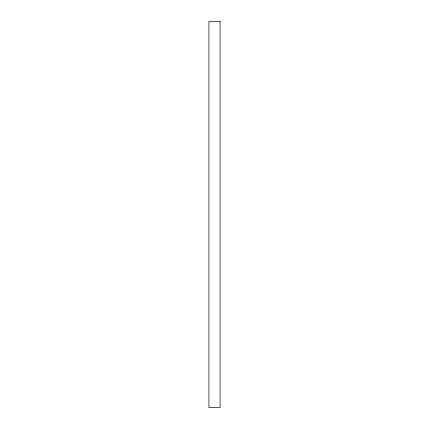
<?xml version="1.0" encoding="UTF-8"?>
<svg xmlns="http://www.w3.org/2000/svg" width="429" height="429" viewBox="0 0 429 429"><rect width="100%" height="100%" fill="white"/><g stroke="black" fill="none" stroke-linecap="round" stroke-linejoin="round"><path stroke-width="0.64" d="M220.088 21.45L208.912 21.45L208.912 407.55L220.088 407.55L220.088 21.45"/></g></svg>
